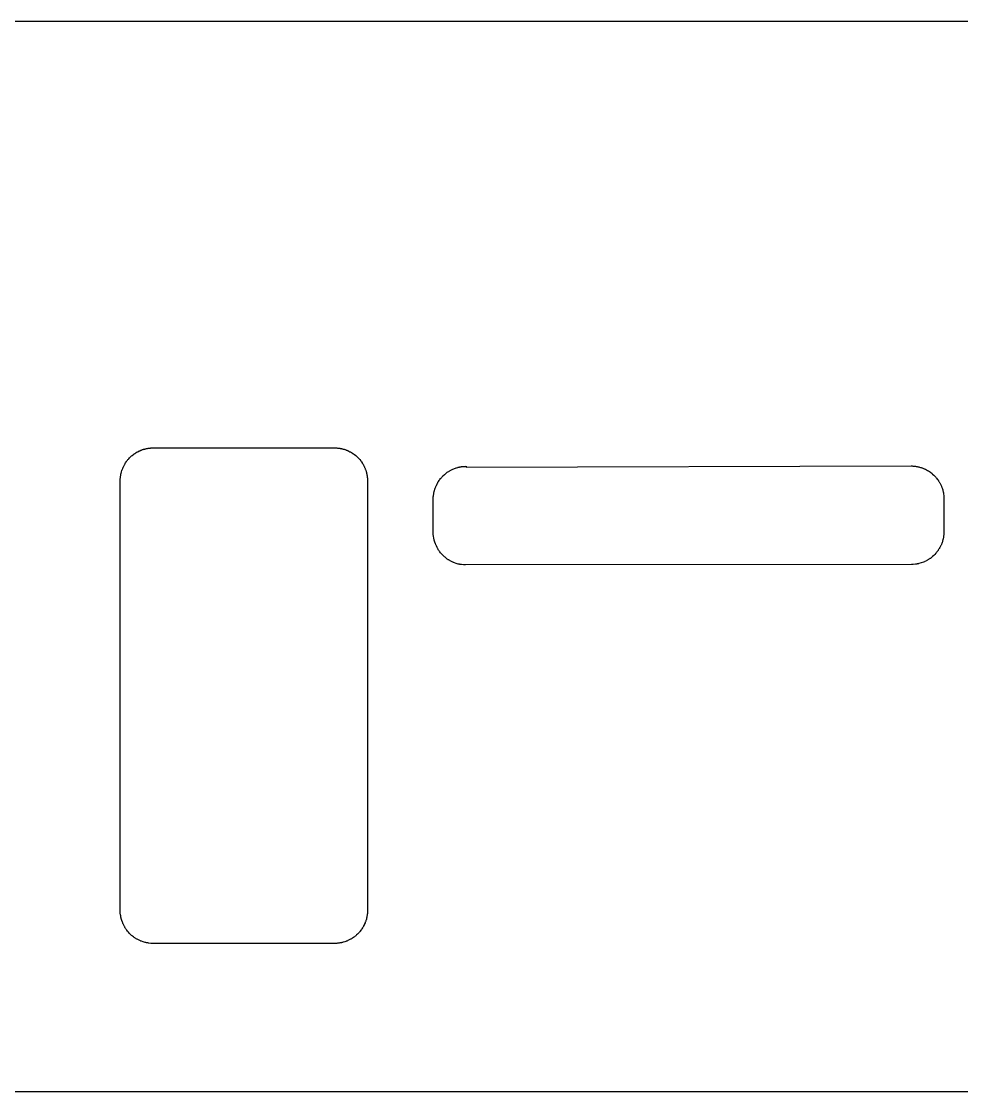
# Model space of a CAD drawing. Header units: metres. Extents: x -3 to 104, y 0 to 37.
# Drawn here: x 50.5 to 79.03, y 4.5 to 37 of the extents above; entities that cross this region are included whole.
import ezdxf

# ---------------------------------------------------------------- set-up
doc = ezdxf.new("R2010")
doc.units = ezdxf.units.M

msp = doc.modelspace()

# ---------------------------------------------------------------- linework, layer by layer
for p, q in [((103.018, 37), (-2.01758, 37)), ((53.7568, 23.7188), (53.7803, 23.7441)), ((53.7803, 23.7441), (53.793, 23.7559)), ((53.793, 23.7559), (53.8057, 23.7686)), ((53.8057, 23.7686), (53.8438, 23.8037)), ((53.8438, 23.8037), (53.8574, 23.8154)), ((53.8574, 23.8154), (53.9121, 23.8584)), ((53.9121, 23.8584), (53.9268, 23.8682)), ((53.9268, 23.8682), (53.9404, 23.8779)), ((53.9404, 23.8779), (53.9697, 23.8975)), ((53.9697, 23.8975), (53.9854, 23.9062)), ((53.9854, 23.9062), (54, 23.915)), ((54, 23.915), (54.0156, 23.9238)), ((54.0156, 23.9238), (54.0303, 23.9326)), ((54.0303, 23.9326), (54.0615, 23.9482)), ((54.0615, 23.9482), (54.0771, 23.9551)), ((54.0771, 23.9551), (54.0938, 23.9629)), ((54.0938, 23.9629), (54.125, 23.9766)), ((54.125, 23.9766), (54.1416, 23.9824)), ((54.1416, 23.9824), (54.1582, 23.9893)), ((54.1582, 23.9893), (54.1748, 23.9951)), ((54.1748, 23.9951), (54.1914, 24)), ((54.1914, 24), (54.208, 24.0059)), ((54.208, 24.0059), (54.2246, 24.0107)), ((54.2246, 24.0107), (54.2412, 24.0146)), ((54.2412, 24.0146), (54.2578, 24.0195)), ((54.2578, 24.0195), (54.2754, 24.0234)), ((54.2754, 24.0234), (54.292, 24.0273)), ((54.292, 24.0273), (54.3096, 24.0312)), ((54.3096, 24.0312), (54.3262, 24.0342)), ((54.3262, 24.0342), (54.3438, 24.0371)), ((54.3438, 24.0371), (54.3604, 24.0391)), ((54.3604, 24.0391), (54.3779, 24.042)), ((54.3779, 24.042), (54.3955, 24.0439)), ((54.3955, 24.0439), (54.4131, 24.0449)), ((54.4131, 24.0449), (54.4307, 24.0469)), ((54.4307, 24.0469), (54.4473, 24.0479)), ((54.4473, 24.0479), (54.4648, 24.0488)), ((54.4648, 24.0488), (60.0381, 24.0488)), ((60.0381, 24.0488), (60.0732, 24.0469)), ((60.0732, 24.0469), (60.0908, 24.0449)), ((60.0908, 24.0449), (60.1074, 24.0439)), ((60.1074, 24.0439), (60.125, 24.042)), ((60.125, 24.042), (60.1426, 24.0391)), ((60.1426, 24.0391), (60.1602, 24.0371)), ((60.1602, 24.0371), (60.1768, 24.0342)), ((60.1768, 24.0342), (60.1943, 24.0312)), ((60.1943, 24.0312), (60.2109, 24.0273)), ((60.2109, 24.0273), (60.2285, 24.0234)), ((60.2285, 24.0234), (60.2451, 24.0195)), ((60.2451, 24.0195), (60.2617, 24.0146)), ((60.2617, 24.0146), (60.2793, 24.0107)), ((60.2793, 24.0107), (60.2959, 24.0059)), ((60.2959, 24.0059), (60.3125, 24)), ((60.3125, 24), (60.3291, 23.9951)), ((60.3291, 23.9951), (60.3457, 23.9893)), ((60.3457, 23.9893), (60.3613, 23.9824)), ((60.3613, 23.9824), (60.3779, 23.9766)), ((60.3779, 23.9766), (60.3945, 23.9697)), ((60.3945, 23.9697), (60.4102, 23.9629)), ((60.4102, 23.9629), (60.4258, 23.9551)), ((60.4258, 23.9551), (60.4414, 23.9482)), ((60.4414, 23.9482), (60.4727, 23.9326)), ((60.4727, 23.9326), (60.4883, 23.9238)), ((60.4883, 23.9238), (60.5029, 23.915)), ((60.5029, 23.915), (60.5186, 23.9062)), ((60.5186, 23.9062), (60.5332, 23.8975)), ((60.5332, 23.8975), (60.5771, 23.8682)), ((60.5771, 23.8682), (60.5908, 23.8584)), ((60.5908, 23.8584), (60.6055, 23.8477)), ((60.6055, 23.8477), (60.6465, 23.8154)), ((60.6465, 23.8154), (60.6592, 23.8037)), ((60.6592, 23.8037), (60.6729, 23.792)), ((60.6729, 23.792), (60.6982, 23.7686)), ((60.6982, 23.7686), (60.7227, 23.7441)), ((60.7227, 23.7441), (60.7461, 23.7188)), ((53.5605, 23.3916), (53.5664, 23.4072)), ((53.5664, 23.4072), (53.5732, 23.4238)), ((53.5732, 23.4238), (53.5791, 23.4395)), ((53.5791, 23.4395), (53.5869, 23.4561)), ((53.5869, 23.4561), (53.5938, 23.4717)), ((53.5938, 23.4717), (53.625, 23.5342)), ((53.625, 23.5342), (53.6338, 23.5488)), ((53.6338, 23.5488), (53.6426, 23.5645)), ((53.6426, 23.5645), (53.6523, 23.5791)), ((53.6523, 23.5791), (53.6611, 23.5938)), ((53.6611, 23.5938), (53.6807, 23.623)), ((53.6807, 23.623), (53.6914, 23.6367)), ((53.6914, 23.6367), (53.7012, 23.6514)), ((53.7012, 23.6514), (53.7227, 23.6787)), ((53.7227, 23.6787), (53.7344, 23.6924)), ((53.7344, 23.6924), (53.7451, 23.7051)), ((53.7451, 23.7051), (53.7568, 23.7188)), ((60.7461, 23.7188), (60.7578, 23.7051)), ((60.7578, 23.7051), (60.7695, 23.6924)), ((60.7695, 23.6924), (60.8018, 23.6514)), ((60.8018, 23.6514), (60.8125, 23.6367)), ((60.8125, 23.6367), (60.8223, 23.623)), ((60.8223, 23.623), (60.8516, 23.5791)), ((60.8516, 23.5791), (60.8604, 23.5645)), ((60.8604, 23.5645), (60.8691, 23.5488)), ((60.8691, 23.5488), (60.8779, 23.5342)), ((60.8779, 23.5342), (60.8867, 23.5186)), ((60.8867, 23.5186), (60.9023, 23.4873)), ((60.9023, 23.4873), (60.9092, 23.4717)), ((60.9092, 23.4717), (60.917, 23.4561)), ((60.917, 23.4561), (60.9238, 23.4395)), ((60.9238, 23.4395), (60.9307, 23.4238)), ((60.9307, 23.4238), (60.9365, 23.4072)), ((60.9365, 23.4072), (60.9434, 23.3916)), ((63.5771, 23.3945), (63.5938, 23.4014)), ((63.5938, 23.4014), (63.625, 23.415)), ((63.625, 23.415), (63.6416, 23.4219)), ((63.6416, 23.4219), (63.6748, 23.4336)), ((63.6748, 23.4336), (63.6914, 23.4385)), ((63.6914, 23.4385), (63.708, 23.4443)), ((63.708, 23.4443), (63.7412, 23.4541)), ((63.7412, 23.4541), (63.7578, 23.458)), ((63.7578, 23.458), (63.7754, 23.4619)), ((63.7754, 23.4619), (63.792, 23.4658)), ((63.792, 23.4658), (63.8096, 23.4697)), ((63.8096, 23.4697), (63.8262, 23.4727)), ((63.8262, 23.4727), (63.8438, 23.4756)), ((63.8438, 23.4756), (63.8604, 23.4785)), ((63.8604, 23.4785), (63.9131, 23.4844)), ((63.9131, 23.4844), (63.9307, 23.4854)), ((63.9307, 23.4854), (63.9473, 23.4863)), ((63.9473, 23.4863), (63.9648, 23.4873)), ((63.9648, 23.4873), (63.9824, 23.4873)), ((63.9824, 23.4873), (64, 23.4883)), ((64, 23.4678), (77.5, 23.499)), ((64, 23.4883), (64, 23.4678)), ((77.5, 23.499), (77.5352, 23.499)), ((77.5352, 23.499), (77.5527, 23.498)), ((77.5527, 23.498), (77.5693, 23.4971)), ((77.5693, 23.4971), (77.5869, 23.4961)), ((77.5869, 23.4961), (77.6221, 23.4922)), ((77.6221, 23.4922), (77.6396, 23.4893)), ((77.6396, 23.4893), (77.6562, 23.4873)), ((77.6562, 23.4873), (77.6738, 23.4844)), ((77.6738, 23.4844), (77.6904, 23.4814)), ((77.6904, 23.4814), (77.708, 23.4775)), ((77.708, 23.4775), (77.7246, 23.4736)), ((77.7246, 23.4736), (77.7422, 23.4697)), ((77.7422, 23.4697), (77.7588, 23.4658)), ((77.7588, 23.4658), (77.792, 23.4561)), ((77.792, 23.4561), (77.8086, 23.4502)), ((77.8086, 23.4502), (77.8252, 23.4453)), ((77.8252, 23.4453), (77.8418, 23.4395)), ((77.8418, 23.4395), (77.8584, 23.4326)), ((77.8584, 23.4326), (77.875, 23.4268)), ((77.875, 23.4268), (77.9062, 23.4131)), ((77.9062, 23.4131), (77.9229, 23.4053)), ((77.9229, 23.4053), (77.9385, 23.3984)), ((53.5, 23.0664), (53.501, 23.084)), ((53.501, 23.1016), (53.502, 23.1191)), ((53.501, 23.084), (53.501, 23.1016)), ((53.502, 23.1191), (53.5039, 23.1367)), ((53.5039, 23.1367), (53.5059, 23.1533)), ((53.5059, 23.1533), (53.5098, 23.1885)), ((53.5098, 23.1885), (53.5127, 23.2061)), ((53.5127, 23.2061), (53.5156, 23.2227)), ((53.5156, 23.2227), (53.5186, 23.2402)), ((53.5186, 23.2402), (53.5215, 23.2568)), ((53.5215, 23.2568), (53.5254, 23.2744)), ((53.5254, 23.2744), (53.5293, 23.291)), ((53.5293, 23.291), (53.5342, 23.3076)), ((53.5342, 23.3076), (53.5391, 23.3252)), ((53.5391, 23.3252), (53.5488, 23.3584)), ((53.5488, 23.3584), (53.5605, 23.3916)), ((60.9434, 23.3916), (60.9492, 23.375)), ((60.9492, 23.375), (60.9541, 23.3584)), ((60.9541, 23.3584), (60.96, 23.3418)), ((60.96, 23.3418), (60.9648, 23.3252)), ((60.9648, 23.3252), (60.9697, 23.3076)), ((60.9697, 23.3076), (60.9775, 23.2744)), ((60.9775, 23.2744), (60.9814, 23.2568)), ((60.9814, 23.2568), (60.9854, 23.2402)), ((60.9854, 23.2402), (60.9883, 23.2227)), ((60.9883, 23.2227), (60.9912, 23.2061)), ((60.9912, 23.2061), (60.9932, 23.1885)), ((60.9932, 23.1885), (60.9961, 23.1709)), ((60.9961, 23.1709), (60.998, 23.1533)), ((60.998, 23.1533), (61, 23.1367)), ((61, 23.1367), (61.0029, 23.084)), ((61.0029, 23.084), (61.0029, 9.96484)), ((63.1807, 23.0615), (63.1914, 23.0752)), ((63.1914, 23.0752), (63.2012, 23.0898)), ((63.2012, 23.0898), (63.2227, 23.1172)), ((63.2227, 23.1172), (63.2344, 23.1309)), ((63.2344, 23.1309), (63.2451, 23.1436)), ((63.2451, 23.1436), (63.2568, 23.1572)), ((63.2568, 23.1572), (63.2803, 23.1826)), ((63.2803, 23.1826), (63.293, 23.1953)), ((63.293, 23.1953), (63.3438, 23.2422)), ((63.3438, 23.2422), (63.3574, 23.2539)), ((63.3574, 23.2539), (63.4121, 23.2969)), ((63.4121, 23.2969), (63.4268, 23.3066)), ((63.4268, 23.3066), (63.4404, 23.3164)), ((63.4404, 23.3164), (63.4697, 23.3359)), ((63.4697, 23.3359), (63.4854, 23.3447)), ((63.4854, 23.3447), (63.5, 23.3535)), ((63.5, 23.3535), (63.5156, 23.3623)), ((63.5156, 23.3623), (63.5303, 23.3711)), ((63.5303, 23.3711), (63.5771, 23.3945)), ((77.9385, 23.3984), (77.9697, 23.3828)), ((77.9697, 23.3828), (77.9844, 23.374)), ((77.9844, 23.374), (78, 23.3652)), ((78, 23.3652), (78.0146, 23.3564)), ((78.0146, 23.3564), (78.0303, 23.3477)), ((78.0303, 23.3477), (78.0596, 23.3281)), ((78.0596, 23.3281), (78.0732, 23.3184)), ((78.0732, 23.3184), (78.0879, 23.3086)), ((78.0879, 23.3086), (78.1426, 23.2656)), ((78.1426, 23.2656), (78.1562, 23.2539)), ((78.1562, 23.2539), (78.1943, 23.2188)), ((78.1943, 23.2188), (78.207, 23.2061)), ((78.207, 23.2061), (78.2197, 23.1943)), ((78.2197, 23.1943), (78.2432, 23.1689)), ((78.2432, 23.1689), (78.2549, 23.1553)), ((78.2549, 23.1553), (78.2656, 23.1426)), ((78.2656, 23.1426), (78.2773, 23.1289)), ((78.2773, 23.1289), (78.2988, 23.1016)), ((78.2988, 23.1016), (78.3086, 23.0869)), ((78.3086, 23.0869), (78.3193, 23.0732)), ((53.5, 9.98242), (53.5, 23.0664)), ((63.0342, 22.7471), (63.0488, 22.7969)), ((63.0488, 22.7969), (63.0605, 22.8301)), ((63.0605, 22.8301), (63.0664, 22.8457)), ((63.0664, 22.8457), (63.0732, 22.8623)), ((63.0732, 22.8623), (63.0791, 22.8789)), ((63.0791, 22.8789), (63.0869, 22.8945)), ((63.0869, 22.8945), (63.0938, 22.9102)), ((63.0938, 22.9102), (63.125, 22.9727)), ((63.125, 22.9727), (63.1338, 22.9883)), ((63.1338, 22.9883), (63.1426, 23.0029)), ((63.1426, 23.0029), (63.1523, 23.0176)), ((63.1523, 23.0176), (63.1611, 23.0322)), ((63.1611, 23.0322), (63.1807, 23.0615)), ((78.3193, 23.0732), (78.3389, 23.0439)), ((78.3389, 23.0439), (78.3477, 23.0293)), ((78.3477, 23.0293), (78.3574, 23.0146)), ((78.3574, 23.0146), (78.3662, 22.999)), ((78.3662, 22.999), (78.375, 22.9844)), ((78.375, 22.9844), (78.4062, 22.9219)), ((78.4062, 22.9219), (78.4131, 22.9062)), ((78.4131, 22.9062), (78.4209, 22.8906)), ((78.4209, 22.8906), (78.4268, 22.874)), ((78.4268, 22.874), (78.4336, 22.8574)), ((78.4336, 22.8574), (78.4395, 22.8418)), ((78.4395, 22.8418), (78.4512, 22.8086)), ((78.4512, 22.8086), (78.4609, 22.7754)), ((78.4609, 22.7754), (78.4658, 22.7578)), ((78.4658, 22.7578), (78.4707, 22.7412)), ((63, 22.5049), (63.001, 22.5225)), ((63, 21.4746), (63, 22.5049)), ((63.001, 22.54), (63.002, 22.5576)), ((63.001, 22.5225), (63.001, 22.54)), ((63.002, 22.5576), (63.0059, 22.5928)), ((63.0059, 22.5928), (63.0078, 22.6094)), ((63.0078, 22.6094), (63.0098, 22.627)), ((63.0098, 22.627), (63.0127, 22.6445)), ((63.0127, 22.6445), (63.0156, 22.6611)), ((63.0156, 22.6611), (63.0186, 22.6787)), ((63.0186, 22.6787), (63.0215, 22.6953)), ((63.0215, 22.6953), (63.0254, 22.7129)), ((63.0254, 22.7129), (63.0293, 22.7295)), ((63.0293, 22.7295), (63.0342, 22.7471)), ((78.4707, 22.7412), (78.4746, 22.7246)), ((78.4746, 22.7246), (78.4785, 22.707)), ((78.4785, 22.707), (78.4814, 22.6904)), ((78.4814, 22.6904), (78.4844, 22.6729)), ((78.4844, 22.6729), (78.4873, 22.6562)), ((78.4873, 22.6562), (78.4902, 22.6387)), ((78.4902, 22.6387), (78.4941, 22.6035)), ((78.4941, 22.6035), (78.4961, 22.5869)), ((78.4961, 22.5869), (78.498, 22.5693)), ((78.498, 22.5693), (78.499, 22.5518)), ((78.499, 22.5518), (78.499, 22.5342)), ((78.499, 22.5342), (78.5, 22.5166)), ((78.5, 22.5166), (78.5, 21.4863)), ((63.001, 21.457), (63, 21.4746)), ((63.001, 21.4395), (63.001, 21.457)), ((78.499, 21.4512), (78.498, 21.4336)), ((78.5, 21.4863), (78.499, 21.4688)), ((78.499, 21.4688), (78.499, 21.4512)), ((63.002, 21.4229), (63.001, 21.4395)), ((63.0078, 21.3701), (63.002, 21.4229)), ((63.0098, 21.3535), (63.0078, 21.3701)), ((63.0156, 21.3184), (63.0098, 21.3535)), ((63.0186, 21.3018), (63.0156, 21.3184)), ((63.0215, 21.2842), (63.0186, 21.3018)), ((63.0254, 21.2676), (63.0215, 21.2842)), ((63.0293, 21.25), (63.0254, 21.2676)), ((63.0488, 21.1836), (63.0293, 21.25)), ((63.0664, 21.1338), (63.0488, 21.1836)), ((63.0732, 21.1172), (63.0664, 21.1338)), ((78.4268, 21.1289), (78.4209, 21.1133)), ((78.4336, 21.1455), (78.4268, 21.1289)), ((78.4453, 21.1787), (78.4336, 21.1455)), ((78.4512, 21.1943), (78.4453, 21.1787)), ((78.4561, 21.2119), (78.4512, 21.1943)), ((78.4707, 21.2617), (78.4561, 21.2119)), ((78.4746, 21.2793), (78.4707, 21.2617)), ((78.4785, 21.2959), (78.4746, 21.2793)), ((78.4814, 21.3135), (78.4785, 21.2959)), ((78.4844, 21.3301), (78.4814, 21.3135)), ((78.4873, 21.3477), (78.4844, 21.3301)), ((78.4902, 21.3643), (78.4873, 21.3477)), ((78.4961, 21.417), (78.4902, 21.3643)), ((78.498, 21.4336), (78.4961, 21.417)), ((63.0791, 21.1016), (63.0732, 21.1172)), ((63.0869, 21.0859), (63.0791, 21.1016)), ((63.0938, 21.0693), (63.0869, 21.0859)), ((63.1172, 21.0225), (63.0938, 21.0693)), ((63.125, 21.0078), (63.1172, 21.0225)), ((63.1338, 20.9922), (63.125, 21.0078)), ((63.1426, 20.9775), (63.1338, 20.9922)), ((63.1523, 20.9619), (63.1426, 20.9775)), ((63.1611, 20.9473), (63.1523, 20.9619)), ((63.1709, 20.9326), (63.1611, 20.9473)), ((63.1807, 20.9189), (63.1709, 20.9326)), ((63.1914, 20.9043), (63.1807, 20.9189)), ((63.2012, 20.8906), (63.1914, 20.9043)), ((63.2227, 20.8633), (63.2012, 20.8906)), ((63.2344, 20.8496), (63.2227, 20.8633)), ((63.2451, 20.8359), (63.2344, 20.8496)), ((63.2803, 20.7979), (63.2451, 20.8359)), ((78.2197, 20.8096), (78.1943, 20.7842)), ((78.2549, 20.8477), (78.2197, 20.8096)), ((78.2656, 20.8613), (78.2549, 20.8477)), ((78.2773, 20.874), (78.2656, 20.8613)), ((78.2881, 20.8877), (78.2773, 20.874)), ((78.2988, 20.9023), (78.2881, 20.8877)), ((78.3086, 20.916), (78.2988, 20.9023)), ((78.3193, 20.9307), (78.3086, 20.916)), ((78.3291, 20.9443), (78.3193, 20.9307)), ((78.3389, 20.959), (78.3291, 20.9443)), ((78.3477, 20.9736), (78.3389, 20.959)), ((78.3574, 20.9893), (78.3477, 20.9736)), ((78.375, 21.0186), (78.3574, 20.9893)), ((78.4062, 21.0811), (78.375, 21.0186)), ((78.4131, 21.0967), (78.4062, 21.0811)), ((78.4209, 21.1133), (78.4131, 21.0967)), ((63.3057, 20.7725), (63.2803, 20.7979)), ((63.3438, 20.7373), (63.3057, 20.7725)), ((63.3574, 20.7266), (63.3438, 20.7373)), ((63.3711, 20.7148), (63.3574, 20.7266)), ((63.3984, 20.6934), (63.3711, 20.7148)), ((63.4121, 20.6836), (63.3984, 20.6934)), ((63.4268, 20.6729), (63.4121, 20.6836)), ((63.4404, 20.6631), (63.4268, 20.6729)), ((63.4551, 20.6533), (63.4404, 20.6631)), ((63.4697, 20.6445), (63.4551, 20.6533)), ((63.4854, 20.6348), (63.4697, 20.6445)), ((63.5, 20.626), (63.4854, 20.6348)), ((63.5156, 20.6172), (63.5, 20.626)), ((63.5303, 20.6094), (63.5156, 20.6172)), ((63.5771, 20.5859), (63.5303, 20.6094)), ((63.5938, 20.5791), (63.5771, 20.5859)), ((63.6094, 20.5713), (63.5938, 20.5791)), ((63.625, 20.5654), (63.6094, 20.5713)), ((63.6416, 20.5586), (63.625, 20.5654)), ((63.6914, 20.541), (63.6416, 20.5586)), ((63.7578, 20.5215), (63.6914, 20.541)), ((63.7754, 20.5176), (63.7578, 20.5215)), ((63.792, 20.5137), (63.7754, 20.5176)), ((63.8096, 20.5107), (63.792, 20.5137)), ((63.8262, 20.5078), (63.8096, 20.5107)), ((63.8438, 20.5049), (63.8262, 20.5078)), ((63.8604, 20.502), (63.8438, 20.5049)), ((63.9131, 20.4961), (63.8604, 20.502)), ((63.9307, 20.4951), (63.9131, 20.4961)), ((63.9473, 20.4932), (63.9307, 20.4951)), ((63.9648, 20.4932), (63.9473, 20.4932)), ((63.9824, 20.4922), (63.9648, 20.4932)), ((77.5176, 20.5039), (63.9824, 20.4922)), ((77.5352, 20.5049), (77.5176, 20.5039)), ((77.5527, 20.5049), (77.5352, 20.5049)), ((77.5693, 20.5059), (77.5527, 20.5049)), ((77.6396, 20.5137), (77.5693, 20.5059)), ((77.6562, 20.5166), (77.6396, 20.5137)), ((77.6738, 20.5186), (77.6562, 20.5166)), ((77.6904, 20.5225), (77.6738, 20.5186)), ((77.708, 20.5254), (77.6904, 20.5225)), ((77.7246, 20.5293), (77.708, 20.5254)), ((77.7422, 20.5332), (77.7246, 20.5293)), ((77.8086, 20.5527), (77.7422, 20.5332)), ((77.875, 20.5762), (77.8086, 20.5527)), ((77.9062, 20.5898), (77.875, 20.5762)), ((77.9229, 20.5977), (77.9062, 20.5898)), ((77.9697, 20.6211), (77.9229, 20.5977)), ((77.9844, 20.6289), (77.9697, 20.6211)), ((78, 20.6377), (77.9844, 20.6289)), ((78.0146, 20.6465), (78, 20.6377)), ((78.0303, 20.6562), (78.0146, 20.6465)), ((78.0449, 20.665), (78.0303, 20.6562)), ((78.0596, 20.6748), (78.0449, 20.665)), ((78.0732, 20.6846), (78.0596, 20.6748)), ((78.0879, 20.6943), (78.0732, 20.6846)), ((78.1426, 20.7373), (78.0879, 20.6943)), ((78.1562, 20.749), (78.1426, 20.7373)), ((78.1943, 20.7842), (78.1562, 20.749)), ((53.501, 9.96484), (53.5, 9.98242)), ((53.501, 9.94727), (53.501, 9.96484)), ((53.502, 9.93066), (53.501, 9.94727)), ((53.5098, 9.86035), (53.502, 9.93066)), ((53.5127, 9.84375), (53.5098, 9.86035)), ((53.5156, 9.82617), (53.5127, 9.84375)), ((53.5186, 9.80957), (53.5156, 9.82617)), ((53.5215, 9.79199), (53.5186, 9.80957)), ((53.5254, 9.77539), (53.5215, 9.79199)), ((53.5293, 9.75781), (53.5254, 9.77539)), ((53.5488, 9.69141), (53.5293, 9.75781)), ((60.9736, 9.75781), (60.9697, 9.74121)), ((60.9775, 9.77539), (60.9736, 9.75781)), ((60.9814, 9.79199), (60.9775, 9.77539)), ((60.9854, 9.80957), (60.9814, 9.79199)), ((60.9883, 9.82617), (60.9854, 9.80957)), ((60.9912, 9.84375), (60.9883, 9.82617)), ((60.9932, 9.86035), (60.9912, 9.84375)), ((60.9961, 9.87793), (60.9932, 9.86035)), ((61, 9.91309), (60.9961, 9.87793)), ((61.001, 9.93066), (61, 9.91309)), ((61.002, 9.94727), (61.001, 9.93066)), ((61.0029, 9.96484), (61.002, 9.94727)), ((53.5664, 9.6416), (53.5488, 9.69141)), ((53.5732, 9.625), (53.5664, 9.6416)), ((53.5791, 9.60938), (53.5732, 9.625)), ((53.5869, 9.59375), (53.5791, 9.60938)), ((53.5938, 9.57715), (53.5869, 9.59375)), ((53.6172, 9.53027), (53.5938, 9.57715)), ((53.625, 9.51562), (53.6172, 9.53027)), ((53.6338, 9.5), (53.625, 9.51562)), ((53.6426, 9.48535), (53.6338, 9.5)), ((53.6523, 9.46973), (53.6426, 9.48535)), ((53.6611, 9.45508), (53.6523, 9.46973)), ((53.6709, 9.44043), (53.6611, 9.45508)), ((53.6807, 9.42676), (53.6709, 9.44043)), ((53.6914, 9.41211), (53.6807, 9.42676)), ((60.8223, 9.42676), (60.8125, 9.41211)), ((60.832, 9.44043), (60.8223, 9.42676)), ((60.8516, 9.46973), (60.832, 9.44043)), ((60.8604, 9.48535), (60.8516, 9.46973)), ((60.8691, 9.5), (60.8604, 9.48535)), ((60.8779, 9.51562), (60.8691, 9.5)), ((60.8867, 9.53027), (60.8779, 9.51562)), ((60.9023, 9.56152), (60.8867, 9.53027)), ((60.9092, 9.57715), (60.9023, 9.56152)), ((60.917, 9.59375), (60.9092, 9.57715)), ((60.9307, 9.625), (60.917, 9.59375)), ((60.9365, 9.6416), (60.9307, 9.625)), ((60.9434, 9.6582), (60.9365, 9.6416)), ((60.9492, 9.6748), (60.9434, 9.6582)), ((60.9541, 9.69141), (60.9492, 9.6748)), ((60.96, 9.70801), (60.9541, 9.69141)), ((60.9697, 9.74121), (60.96, 9.70801)), ((53.7012, 9.39844), (53.6914, 9.41211)), ((53.7227, 9.37109), (53.7012, 9.39844)), ((53.7344, 9.35742), (53.7227, 9.37109)), ((53.7451, 9.34375), (53.7344, 9.35742)), ((53.7803, 9.30566), (53.7451, 9.34375)), ((53.8057, 9.28027), (53.7803, 9.30566)), ((53.8438, 9.24512), (53.8057, 9.28027)), ((53.8574, 9.23438), (53.8438, 9.24512)), ((53.8711, 9.22266), (53.8574, 9.23438)), ((53.8984, 9.20117), (53.8711, 9.22266)), ((53.9121, 9.19141), (53.8984, 9.20117)), ((53.9268, 9.18066), (53.9121, 9.19141)), ((53.9404, 9.1709), (53.9268, 9.18066)), ((53.9551, 9.16113), (53.9404, 9.1709)), ((53.9697, 9.15234), (53.9551, 9.16113)), ((53.9854, 9.14258), (53.9697, 9.15234)), ((54, 9.13379), (53.9854, 9.14258)), ((54.0156, 9.125), (54, 9.13379)), ((54.0303, 9.11719), (54.0156, 9.125)), ((54.0771, 9.09375), (54.0303, 9.11719)), ((60.4883, 9.125), (60.4258, 9.09375)), ((60.5029, 9.13379), (60.4883, 9.125)), ((60.5186, 9.14258), (60.5029, 9.13379)), ((60.5332, 9.15234), (60.5186, 9.14258)), ((60.5479, 9.16113), (60.5332, 9.15234)), ((60.5771, 9.18066), (60.5479, 9.16113)), ((60.5908, 9.19141), (60.5771, 9.18066)), ((60.6055, 9.20117), (60.5908, 9.19141)), ((60.6328, 9.22266), (60.6055, 9.20117)), ((60.6465, 9.23438), (60.6328, 9.22266)), ((60.6592, 9.24512), (60.6465, 9.23438)), ((60.6729, 9.25684), (60.6592, 9.24512)), ((60.6982, 9.28027), (60.6729, 9.25684)), ((60.7109, 9.29297), (60.6982, 9.28027)), ((60.7578, 9.34375), (60.7109, 9.29297)), ((60.7695, 9.35742), (60.7578, 9.34375)), ((60.8125, 9.41211), (60.7695, 9.35742)), ((54.0938, 9.08691), (54.0771, 9.09375)), ((54.1094, 9.0791), (54.0938, 9.08691)), ((54.125, 9.07324), (54.1094, 9.0791)), ((54.1416, 9.06641), (54.125, 9.07324)), ((54.1914, 9.04883), (54.1416, 9.06641)), ((54.2578, 9.0293), (54.1914, 9.04883)), ((54.2754, 9.02539), (54.2578, 9.0293)), ((54.292, 9.02148), (54.2754, 9.02539)), ((54.3096, 9.01855), (54.292, 9.02148)), ((54.3262, 9.01562), (54.3096, 9.01855)), ((54.3438, 9.0127), (54.3262, 9.01562)), ((54.3604, 9.00977), (54.3438, 9.0127)), ((54.4307, 9.00195), (54.3604, 9.00977)), ((54.4473, 9.00098), (54.4307, 9.00195)), ((54.4648, 9.00098), (54.4473, 9.00098)), ((54.4824, 9), (54.4648, 9.00098)), ((60.0205, 9), (54.4824, 9)), ((60.0381, 9.00098), (60.0205, 9)), ((60.0557, 9.00098), (60.0381, 9.00098)), ((60.0732, 9.00195), (60.0557, 9.00098)), ((60.0908, 9.00391), (60.0732, 9.00195)), ((60.1074, 9.00586), (60.0908, 9.00391)), ((60.1426, 9.00977), (60.1074, 9.00586)), ((60.1602, 9.0127), (60.1426, 9.00977)), ((60.1768, 9.01562), (60.1602, 9.0127)), ((60.1943, 9.01855), (60.1768, 9.01562)), ((60.2109, 9.02148), (60.1943, 9.01855)), ((60.2285, 9.02539), (60.2109, 9.02148)), ((60.2451, 9.0293), (60.2285, 9.02539)), ((60.2617, 9.03418), (60.2451, 9.0293)), ((60.2793, 9.03906), (60.2617, 9.03418)), ((60.3125, 9.04883), (60.2793, 9.03906)), ((60.3457, 9.06055), (60.3125, 9.04883)), ((60.3613, 9.06641), (60.3457, 9.06055)), ((60.3779, 9.07324), (60.3613, 9.06641)), ((60.3945, 9.0791), (60.3779, 9.07324)), ((60.4102, 9.08691), (60.3945, 9.0791)), ((60.4258, 9.09375), (60.4102, 9.08691)), ((19.9648, 4.5), (80.0352, 4.5))]:
    msp.add_line(p, q)

doc.saveas('drawing.dxf')
